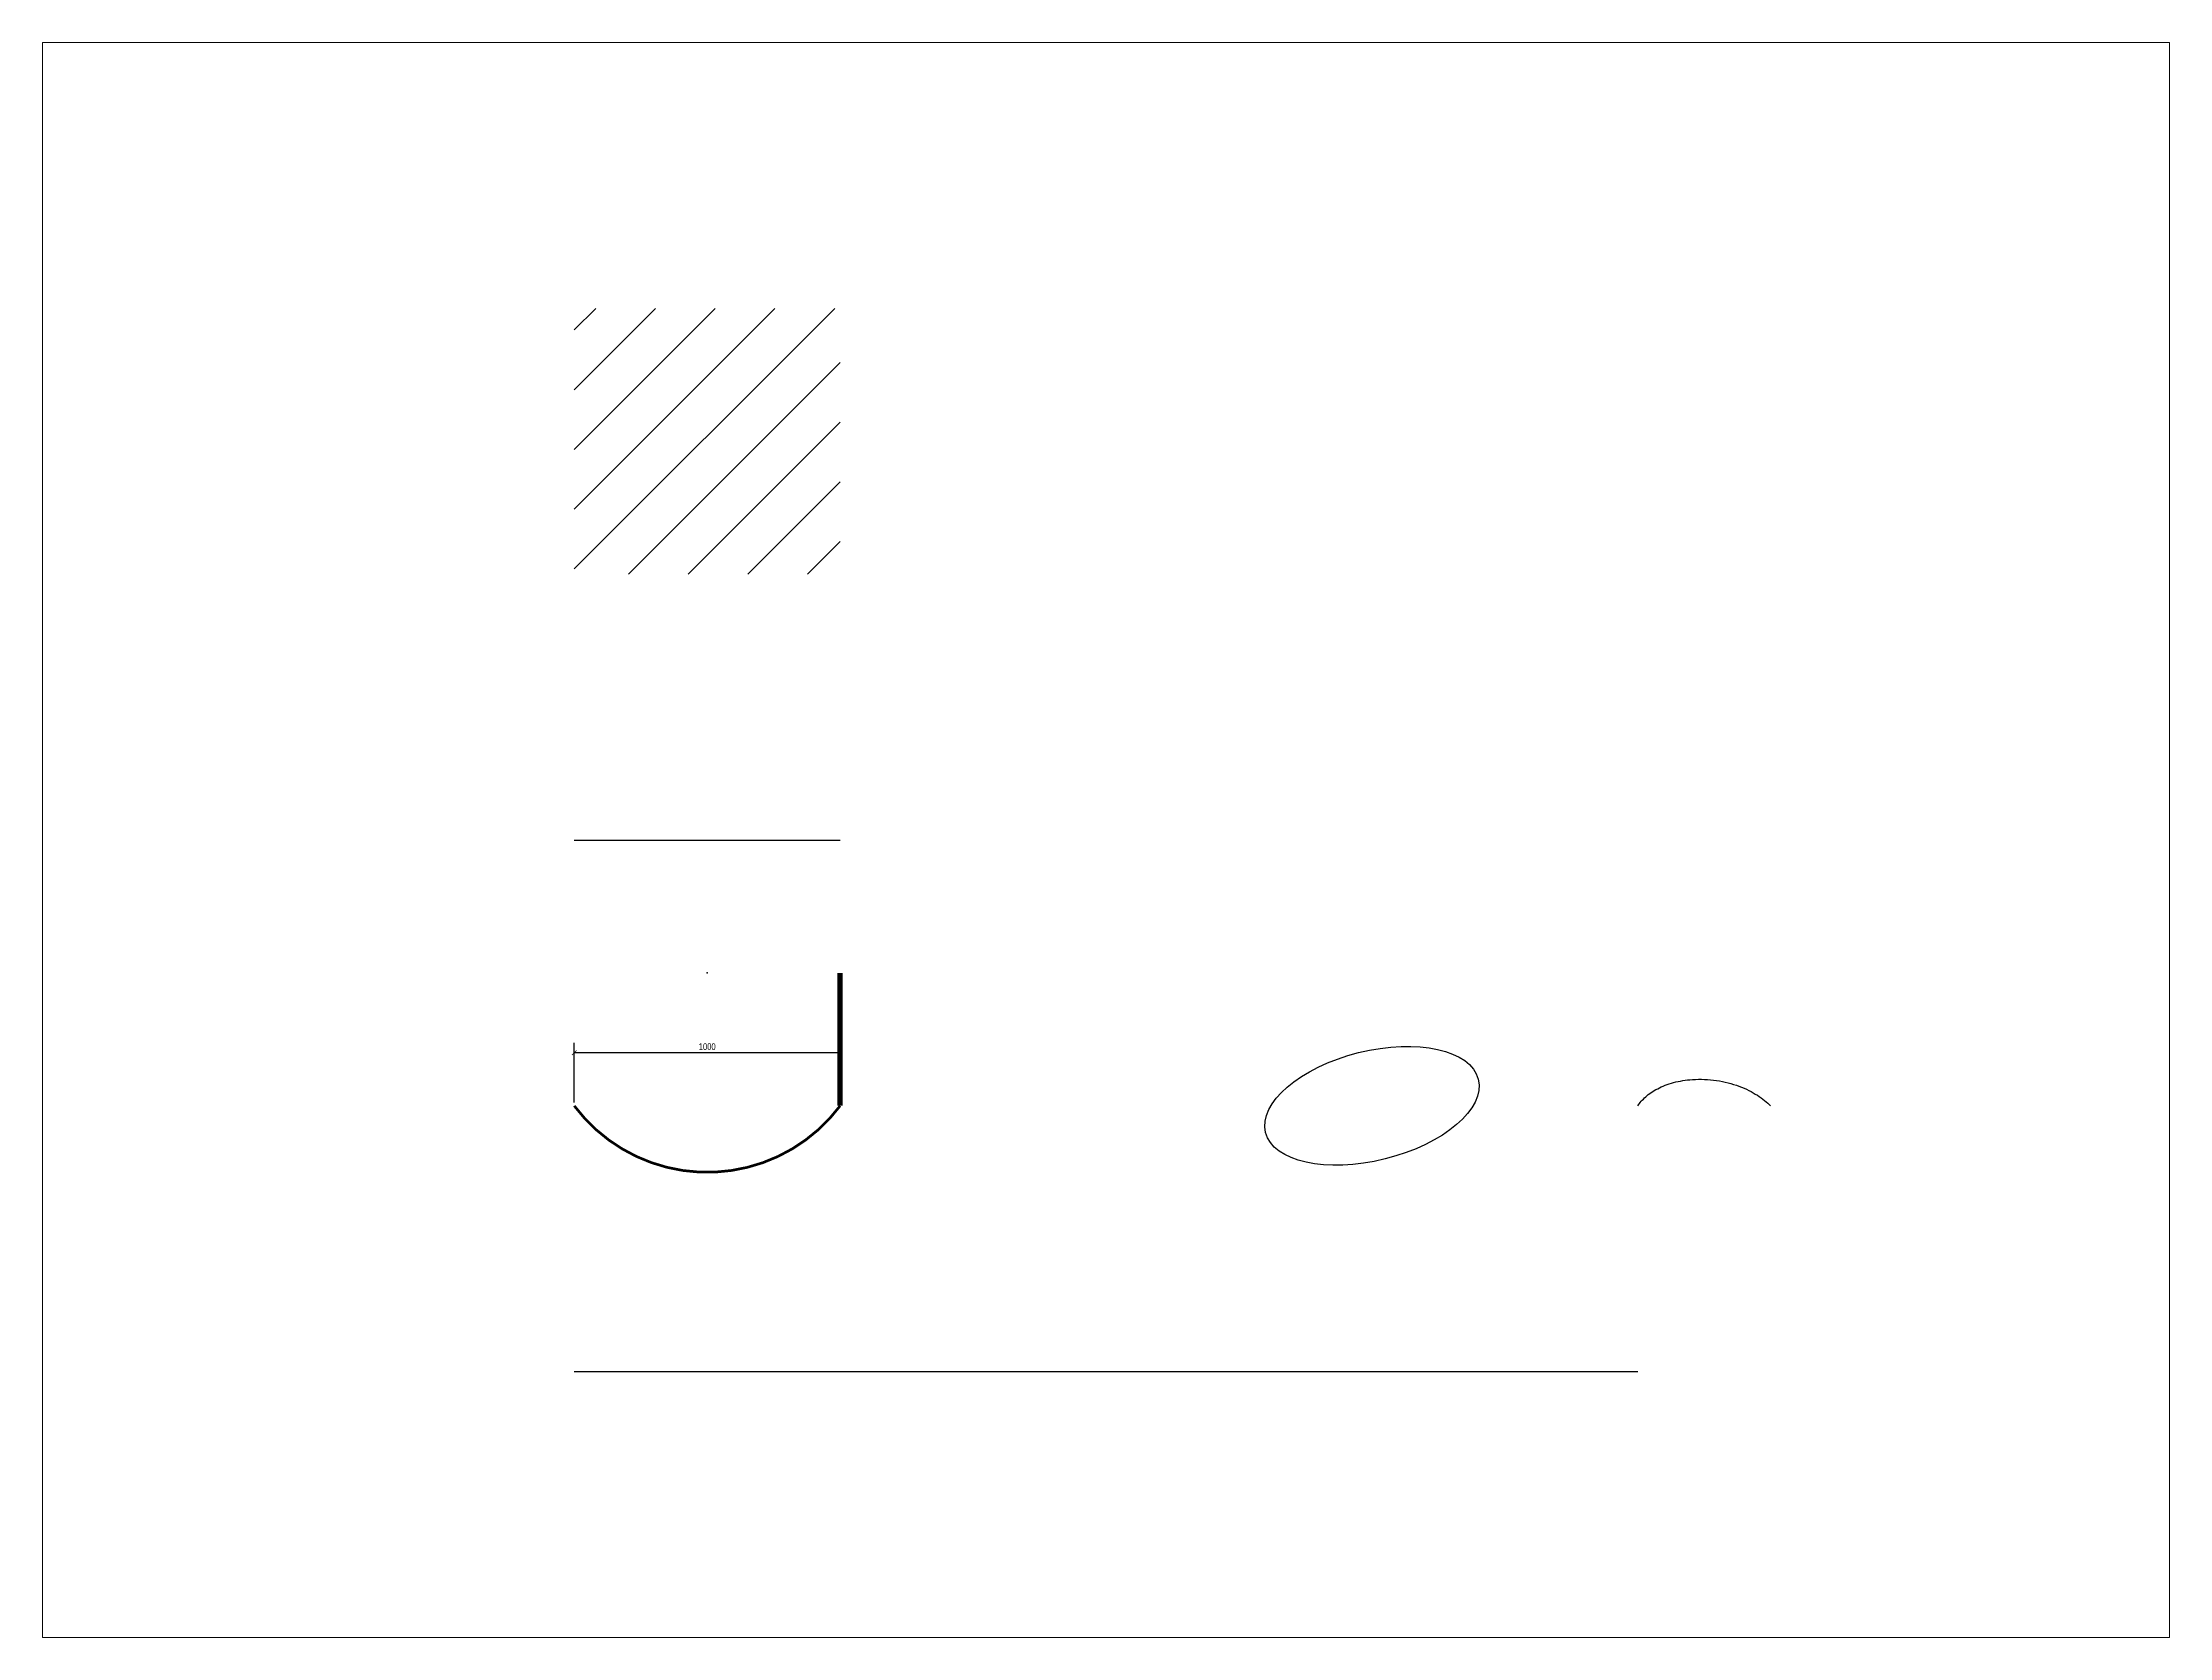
# Paper-space layout 'Pafta A' of a CAD drawing. Header units: metres. Extents: x 50 to 250, y 25 to 175.
# The model-space entities are those that its viewports show. They can reach past a viewport. Long polylines and large blocks are cut down to what shows.
import ezdxf

# ---------------------------------------------------------------- set-up
doc = ezdxf.new("R2010")
doc.units = ezdxf.units.M
doc.styles.add('OpenSansCondensed-Light', font='OpenSansCondensed-Light.ttf')
doc.linetypes.add('GAZ', pattern='A,0.5,-0.2,["GAS",Standard,S=0.1,R=0,X=-0.1,Y=-0.05],-0.25', length=1)
doc.dimstyles.new('EZDXF', dxfattribs={"dimtxt": 0.25, "dimasz": 0.175, "dimexe": 0.375, "dimexo": 0.125, "dimgap": 0.1, "dimtad": 1, "dimlfac": 100, "dimzin": 12, "dimdsep": 46, "dimtxsty": 'OpenSansCondensed-Light', "dimblk": 'ARCHTICK', "dimcen": 2.5, "dimazin": 3, "dimtfac": 0.5, "dimtmove": 2, "dimatfit": 3})

# ---------------------------------------------------------------- blocks, each defined once
blk = doc.blocks.new('_ARCHTICK')
at = {"color": 0, "linetype": 'BYBLOCK', "const_width": 0.15}
blk.add_lwpolyline([(-0.5, -0.5), (0.5, 0.5)], dxfattribs=at)

msp = doc.modelspace()

# ---------------------------------------------------------------- hatches: boundary and pattern name
h = msp.add_hatch()
h.set_pattern_fill('ANSI31', scale=0.5)
h.paths.add_polyline_path([(0, 20), (10, 20), (10, 30), (0, 30)])

# ---------------------------------------------------------------- linework, layer by layer
msp.add_line((0, 10, 3.5), (10, 10, 4.25))
at = {"linetype": 'GAZ'}
msp.add_line((0, -10), (40, -10), dxfattribs=at)
msp.add_lwpolyline([(0, 0, 0.1, 0.1, 0.5), (10, 0, 0.2, 0.2, 0), (10, 5, 0, 0, 0)], format="xyseb")
msp.add_ellipse((30, 0), major_axis=(4, 1), ratio=0.5)
msp.add_rational_spline([(40, 0), (42, 3), (45, 0)], [1, 0.5, 1], degree=2)
msp.add_point((5, 5, 12))

# ---------------------------------------------------------------- dimensions: what is measured, and where the dimension line sits
msp.add_linear_dim(base=(0, 2), p1=(0, 0), p2=(10, 0), dimstyle='EZDXF').render()

psp = doc.layouts.new('Pafta A')

# ---------------------------------------------------------------- viewports
at = {"layer": 'VIEWPORTS'}
psp.add_viewport(center=(150, 100), size=(200, 150), view_center_point=(20, 10), view_height=60, dxfattribs=at)

doc.saveas('drawing.dxf')
